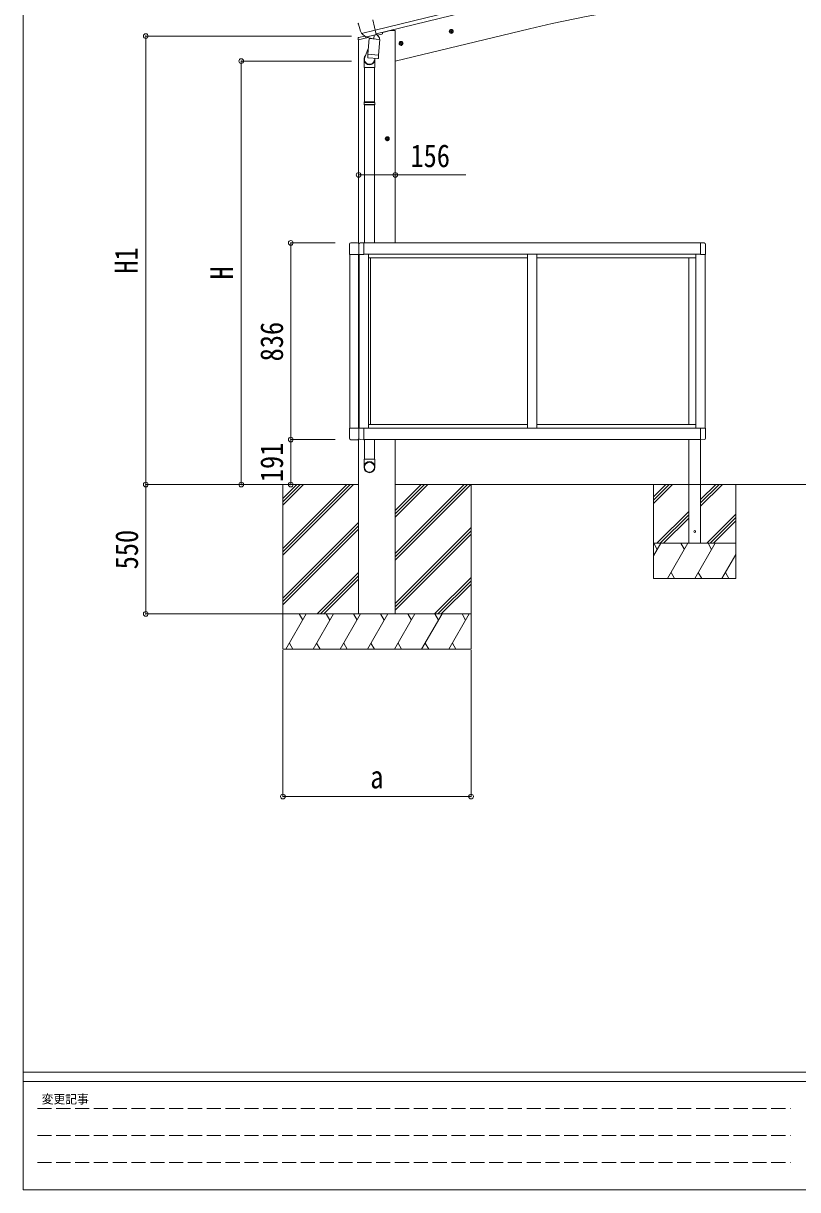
# Model space of a CAD drawing. Units: millimetres at full size. Extents: x -5590 to 5652, y -3902 to 3858.
# Drawn here: x -5590 to -2298, y -3902 to 1056 of the extents above; entities that cross this region are included whole.
import ezdxf
from ezdxf.enums import TextEntityAlignment as Align

# ---------------------------------------------------------------- set-up
doc = ezdxf.new("R2010")
doc.units = ezdxf.units.MM
doc.header["$LTSCALE"] = 20
doc.header["$PDMODE"] = 32
doc.header["$PDSIZE"] = 20
doc.linetypes.add('DASHED3', pattern=[4, 3, -1])
for name, color, linetype, lineweight in [('0-0_0', 7, 'Continuous', 9), ('0-1_本体', 4, 'Continuous', 9), ('0-2_部品', 7, 'Continuous', 9), ('0-A_寸法', 7, 'Continuous', 9), ('1-0_FRAME', 7, 'Continuous', 9), ('1-1_GLASS', 4, 'Continuous', 9), ('1-2_GLASS_SEAL', 7, 'Continuous', 9), ('1-4_DIM2', 4, 'Continuous', 9), ('1-A', 6, 'Continuous', 9), ('F-0_240', 7, 'Continuous', 9)]:
    doc.layers.add(name, color=color, linetype=linetype, lineweight=lineweight)
doc.styles.add('ＭＳ ゴシック', font='')
doc.styles.get('ＭＳ ゴシック').set_extended_font_data('MS Gothic')

msp = doc.modelspace()

# ---------------------------------------------------------------- linework, layer by layer
at = {"layer": '0-0_0'}
for p, q in [((-4164.59, -904.45), (-4514.89, -904.45)), ((-4486.84, -963.82), (-4427.47, -904.45)), ((-4486.84, -977.96), (-4413.33, -904.45)), ((-4486.84, -992.11), (-4399.19, -904.45)), ((-4486.84, -1175.95), (-4215.34, -904.45)), ((-4486.84, -1204.24), (-4187.05, -904.45)), ((-4486.84, -1190.1), (-4201.2, -904.45)), ((-4009.09, -904.45), (-2021.26, -904.45)), ((-4008.84, -1197.43), (-3715.86, -904.45)), ((-4008.84, -1225.71), (-3687.58, -904.45)), ((-4008.84, -1211.57), (-3701.72, -904.45)), ((-4008.84, -1014.32), (-3898.97, -904.45)), ((-4008.84, -1042.6), (-3870.69, -904.45)), ((-4008.84, -1028.46), (-3884.83, -904.45)), ((-3686.84, -904.45), (-3686.84, -1604.45)), ((-4486.84, -1388.09), (-4164.84, -1066.09)), ((-4486.84, -1402.23), (-4164.84, -1080.23)), ((-4008.84, -1409.56), (-3686.84, -1087.56)), ((-4486.84, -1416.37), (-4164.84, -1094.37)), ((-4008.84, -1423.7), (-3686.84, -1101.71)), ((-4008.84, -1437.85), (-3686.84, -1115.85)), ((-4341.08, -1454.45), (-4164.84, -1278.22)), ((-4326.93, -1454.45), (-4164.84, -1292.36)), ((-4312.79, -1454.45), (-4164.84, -1306.5)), ((-3841.6, -1454.45), (-3686.84, -1299.7)), ((-3827.46, -1454.45), (-3686.84, -1313.84)), ((-3813.31, -1454.45), (-3686.84, -1327.98)), ((-4164.59, -1354.45), (-4164.59, -1454.45)), ((-3686.84, -1454.45), (-4486.84, -1454.45)), ((-4474.14, -1604.45), (-4387.53, -1454.45)), ((-4402.53, -1480.44), (-4417.54, -1454.45)), ((-4358.67, -1604.45), (-4272.06, -1454.45)), ((-4287.06, -1480.44), (-4302.07, -1454.45)), ((-4243.2, -1604.45), (-4156.59, -1454.45)), ((-4171.59, -1480.44), (-4186.6, -1454.45)), ((-4127.73, -1604.45), (-4041.12, -1454.45)), ((-4056.12, -1480.43), (-4071.13, -1454.45)), ((-4012.26, -1604.45), (-3925.65, -1454.45)), ((-3940.65, -1480.43), (-3955.65, -1454.45)), ((-3896.79, -1604.45), (-3810.18, -1454.45)), ((-3840.18, -1454.45), (-3825.18, -1480.43)), ((-3781.32, -1604.45), (-3694.71, -1454.45)), ((-3724.71, -1454.45), (-3709.71, -1480.43)), ((-4459.14, -1578.47), (-4444.14, -1604.45)), ((-4343.67, -1578.47), (-4328.67, -1604.45)), ((-4228.2, -1578.47), (-4213.2, -1604.45)), ((-4112.73, -1578.47), (-4097.73, -1604.45)), ((-3997.26, -1578.47), (-3982.26, -1604.45)), ((-3881.79, -1578.47), (-3866.79, -1604.45)), ((-3766.32, -1578.47), (-3751.32, -1604.45))]:
    msp.add_line(p, q, dxfattribs=at)
msp.add_lwpolyline([(-4486.84, -904.45), (-4486.84, -1604.45), (-3686.84, -1604.45)], dxfattribs=at)
at = {"layer": '0-1_本体'}
for p, q in [((-4094.54, 1027.37), (-3611.5, 1144.7)), ((-4090.56, 1010.8), (-3607.48, 1128.13)), ((-4009.19, 895.52), (-3437.73, 1032.72)), ((-4008.84, 1025.18), (-4008.84, 122.65)), ((-4164.84, 985.59), (-4164.84, 122.65)), ((-4164.84, -713.35), (-4164.84, -1454.45)), ((-4008.84, -713.35), (-4008.84, -1454.45))]:
    msp.add_line(p, q, dxfattribs=at)
msp.add_lwpolyline([(-4008.84, 1025.18), (-4028.84, 1025.18), (-4062.35, 1017.13)], dxfattribs=at)
msp.add_arc((-2199.99, -4122.84), 5302.05, 95, 103.5, dxfattribs=at)
at = {"layer": '0-2_部品'}
for p, q in [((-4166.04, 1053.61), (-4165.76, 1052.46)), ((-4167.16, 985.28), (-4124.46, 995.53)), ((-4167.16, 992.17), (-4167.16, 985.28)), ((-4138.66, 1001.37), (-4164.86, 995.08)), ((-4151.98, 1013.3), (-4094.48, 1027.11)), ((-4135.13, 998.39), (-4151.51, 1012.88)), ((-4132.42, 997.82), (-4124.9, 999.63)), ((-4131.59, 997.93), (-4130.06, 998.3)), ((-4130.06, 998.3), (-4093.35, 1007.11)), ((-4128.22, 998.07), (-4128.27, 997.33)), ((-4127.52, 996.29), (-4101.7, 989.85)), ((-4118.82, 994.12), (-4119.05, 990.83)), ((-4099.3, 1005.29), (-4100.33, 990.68)), ((-4093.35, 1007.11), (-4091.82, 1007.48)), ((-4090.27, 1009.58), (-4089.33, 1009.52)), ((-4089.33, 1009.52), (-4076.01, 994.2)), ((-4085.33, 1004.92), (-4066.44, 1009.46)), ((-4076.01, 994.2), (-4076.46, 987.86)), ((-4062.61, 1017.63), (-4062.61, 1014.32)), ((-3780.36, 1019.37), (-3760.91, 1024.03)), ((-3775.8, 1027.14), (-3777.93, 1019.95)), ((-3768.5, 1028.9), (-3775.8, 1027.14)), ((-3768.3, 1011.98), (-3772.97, 1031.42)), ((-3763.34, 1023.45), (-3768.5, 1028.9)), ((-3765.47, 1016.26), (-3763.34, 1023.45)), ((-4123.54, 948.87), (-4138.23, 910.32)), ((-4120.6, 990.94), (-4125.27, 924.11)), ((-4074.91, 987.75), (-4120.6, 990.94)), ((-4079.58, 920.91), (-4074.91, 987.75)), ((-3994.28, 968.01), (-3974.83, 972.68)), ((-3989.72, 975.79), (-3991.85, 968.59)), ((-3982.42, 977.54), (-3989.72, 975.79)), ((-3982.22, 960.62), (-3986.89, 980.07)), ((-3977.26, 972.09), (-3982.42, 977.54)), ((-3979.39, 964.9), (-3977.26, 972.09)), ((-4141.6, 868.24), (-4141.6, 902.59)), ((-4126.13, 911.64), (-4125.26, 924.1)), ((-4125.74, 910.28), (-4125.74, 910.28)), ((-4079.58, 920.91), (-4125.27, 924.11)), ((-4124.29, 909.5), (-4082.59, 906.59)), ((-4094.2, 907.4), (-4098.75, 896.08)), ((-4095.6, 902.89), (-4095.6, 868.24)), ((-4079.6, 920.91), (-4080.48, 908.22)), ((-4095.6, 868.24), (-4141.6, 868.24)), ((-4139.6, 868.24), (-4139.6, 721.54)), ((-4097.6, 868.24), (-4097.6, 721.54)), ((-4141.6, 719.54), (-4140.6, 721.54)), ((-4095.6, 719.54), (-4141.6, 719.54)), ((-4095.6, 711.54), (-4141.6, 711.54)), ((-4096.6, 721.54), (-4140.6, 721.54)), ((-4096.6, 709.54), (-4140.6, 709.54)), ((-4139.6, 709.54), (-4139.6, 122.65)), ((-4097.6, 709.54), (-4097.6, 122.65)), ((-4095.6, 719.54), (-4096.6, 721.54)), ((-4095.6, 711.54), (-4096.6, 709.54)), ((-4095.6, 719.54), (-4095.6, 711.54)), ((-4033.09, 565.43), (-4053.09, 565.43)), ((-4043.09, 572.93), (-4049.59, 569.18)), ((-4049.59, 569.18), (-4049.59, 561.68)), ((-4049.59, 561.68), (-4043.09, 557.92)), ((-4043.09, 555.43), (-4043.09, 575.43)), ((-4036.59, 569.18), (-4043.09, 572.93)), ((-4139.6, -713.35), (-4139.6, -796.84)), ((-4139.6, -713.35), (-4139.6, -796.84)), ((-4097.6, -713.35), (-4097.6, -796.84)), ((-4097.6, -713.35), (-4097.6, -796.84)), ((-4141.6, -830.98), (-4141.6, -796.84)), ((-4095.6, -796.84), (-4141.6, -796.84)), ((-4095.6, -830.98), (-4095.6, -796.84))]:
    msp.add_line(p, q, dxfattribs=at)
for points in [[(-4099.62, 1005.7), (-4089.9, 1008.03), (-4105.05, 1071.15)], [(-4152.25, 1013.88), (-4151.67, 1013.03), (-4151.51, 1012.88)], [(-4099.62, 1005.7), (-4099.86, 1005.55), (-4124.62, 999.6), (-4124.9, 999.63)], [(-3777.93, 1019.95), (-3772.77, 1014.5), (-3765.47, 1016.26)], [(-3991.85, 968.59), (-3986.69, 963.15), (-3979.39, 964.9)], [(-4141.6, 719.54), (-4141.6, 711.54), (-4140.6, 709.54)], [(-4043.09, 557.92), (-4036.59, 561.68), (-4036.59, 569.18)]]:
    msp.add_lwpolyline(points, dxfattribs=at)
for centre, radius in [((-3770.63, 1021.7), 8.5), ((-3770.63, 1021.7), 7.7), ((-3770.63, 1021.7), 6.5), ((-3984.56, 970.34), 8.5), ((-3984.56, 970.34), 7.7), ((-3984.56, 970.34), 6.5), ((-4043.09, 565.43), 8.5), ((-4043.09, 565.43), 7.7), ((-4043.09, 565.43), 6.5)]:
    msp.add_circle(centre, radius, dxfattribs=at)
for centre, radius, start, end in [((-3968.96, 1099.71), 202.4, 193.5, 205.09125), ((-4164.16, 992.17), 3, 103.5, 180), ((-4131.7, 998.42), 0.5, 248.23754, 283.5), ((-4128.72, 998.11), 0.5, 356, 103.5), ((-4127.27, 997.26), 1, 176, 256), ((-4098.71, 1005.2), 0.604, 100.59842, 172.20595), ((-4091.94, 1007.96), 0.5, 283.5, 318.76246), ((-4067.61, 1014.32), 5, 283.5, 0), ((-4101.35, 990.82), 1.03, 250.03897, 351.96569), ((-4111.6, 902.59), 30, 177.45142, 180), ((-4124.19, 911.47), 1.95, 175.04017, 217.47766), ((-4124.15, 911.5), 2, 217.40962, 266), ((-4082.45, 908.58), 2, 266, 349.46843)]:
    msp.add_arc(centre, radius, start, end, dxfattribs=at)
for centre, major_axis, ratio, start_param, end_param in [((-4163.12, 1054.32), (-1.57, -2.57), 0.99628, 4.712389, 5.4996506), ((-4133.14, 1000.65), (-0.73, -2.92), 0.997631, 5.8041905, 6.6006116), ((-4133.09, 1000.87), (2.63, 3.16), 0.650902, 4.0958226, 4.1686332), ((-4133.12, 1000.75), (-0.73, -2.92), 0.997631, 0.3902369, 0.4789948), ((-4118.6, 902.89), (23, 0), 0.996195, 2.3585569, 6.3253237), ((-4118.6, 902.89), (21, 0), 0.996195, 2.7786684, 5.9512394), ((-4118.6, -829.23), (-23, 0), 0.996195, 3.1415927, 6.2831853), ((-4118.6, -830.98), (-23, 0), 0.996195, 3.1415927, 6.2831853), ((-4118.6, -830.98), (0, -23.43), 0.981806, 4.712389, 7.8539816)]:
    msp.add_ellipse(centre, major_axis=major_axis, ratio=ratio, start_param=start_param, end_param=end_param, dxfattribs=at)
msp.add_ellipse((-4118.6, -830.98), major_axis=(21, 0), ratio=0.996195, dxfattribs=at)
at = {"layer": '0-A_寸法', "color": 6}
for p, q in [((-5069.68, 1001.92), (-4194.37, 1001.92)), ((-5069.68, -904.45), (-5069.68, 1001.92)), ((-4664.12, 895.52), (-4194.37, 895.52)), ((-4664.12, -904.45), (-4664.12, 895.52)), ((-4164.84, 411.51), (-4008.84, 411.51)), ((-4008.84, 411.51), (-3708.84, 411.51)), ((-4453.22, 122.55), (-4264.96, 122.55)), ((-4453.22, 122.55), (-4453.22, -713.45)), ((-4453.22, -713.45), (-4264.96, -713.45)), ((-5069.68, -904.45), (-4486.84, -904.45)), ((-5069.68, -1454.45), (-5069.68, -904.45)), ((-4664.12, -904.45), (-4194.37, -904.45)), ((-4453.22, -904.45), (-4264.96, -904.45)), ((-5069.68, -1454.45), (-4486.84, -1454.45)), ((-4486.84, -2230.69), (-4486.84, -1608.39)), ((-3686.84, -2230.69), (-3686.84, -1608.39)), ((-4486.84, -2230.69), (-3686.84, -2230.69))]:
    msp.add_line(p, q, dxfattribs=at)
for p in [(-5069.68, 1001.92), (-4664.12, 895.52), (-4164.84, 411.51), (-4008.84, 411.51), (-4453.22, 122.55), (-4453.22, -713.45), (-5069.68, -904.45), (-4664.12, -904.45), (-4453.22, -904.45), (-5069.68, -1454.45), (-4486.84, -2230.69), (-3686.84, -2230.69)]:
    msp.add_point(p, dxfattribs=at)
at = {"layer": '1-0_FRAME'}
for p, q in [((-2910.84, -904.35), (-2910.84, -1304.35)), ((-2910.84, -956.7), (-2858.49, -904.35)), ((-2910.84, -970.84), (-2844.35, -904.35)), ((-2910.84, -984.98), (-2830.21, -904.35)), ((-2710.84, -997.12), (-2618.08, -904.35)), ((-2710.84, -982.97), (-2632.22, -904.35)), ((-2710.84, -968.83), (-2646.36, -904.35)), ((-2560.84, -1304.35), (-2560.84, -904.35)), ((-2896.36, -1154.35), (-2760.84, -1018.83)), ((-2882.22, -1154.35), (-2760.84, -1032.97)), ((-2684.23, -1154.35), (-2560.84, -1030.96)), ((-2868.08, -1154.35), (-2760.84, -1047.12)), ((-2670.09, -1154.35), (-2560.84, -1045.11)), ((-2655.95, -1154.35), (-2560.84, -1059.25)), ((-2910.84, -1207.47), (-2880.17, -1154.35)), ((-2910.84, -1154.35), (-2560.84, -1154.35)), ((-2895.18, -1180.33), (-2910.18, -1154.35)), ((-2851.31, -1304.35), (-2764.7, -1154.35)), ((-2779.71, -1180.33), (-2794.71, -1154.35)), ((-2735.84, -1304.35), (-2649.23, -1154.35)), ((-2664.24, -1180.33), (-2679.24, -1154.35)), ((-2620.37, -1304.35), (-2560.84, -1201.25)), ((-2836.31, -1278.37), (-2821.31, -1304.35)), ((-2720.84, -1278.37), (-2705.84, -1304.35)), ((-2605.37, -1278.37), (-2590.37, -1304.35)), ((-2910.84, -1304.35), (-2560.84, -1304.35))]:
    msp.add_line(p, q, dxfattribs=at)
at = {"layer": '1-1_GLASS'}
for p, q in [((-4202.84, 73.95), (-4202.84, -664.77)), ((-4164.84, -664.65), (-4164.84, 73.95))]:
    msp.add_line(p, q, dxfattribs=at)
at = {"layer": '1-2_GLASS_SEAL'}
for p, q in [((-4203.84, 73.95), (-4203.84, 117.65)), ((-4198.34, 123.15), (-4169.34, 123.15)), ((-4163.84, 117.65), (-4163.84, 73.95)), ((-4163.34, 109.65), (-4163.84, 109.65)), ((-4163.84, 73.95), (-4203.84, 73.95)), ((-4163.34, 74.65), (-4163.84, 74.65)), ((-4203.84, -664.65), (-4203.84, -708.35)), ((-4163.84, -664.65), (-4203.84, -664.65)), ((-4163.84, -708.35), (-4163.84, -664.65)), ((-4198.34, -713.85), (-4169.34, -713.85))]:
    msp.add_line(p, q, dxfattribs=at)
for centre, start, end in [((-4198.34, 117.65), 90, 180), ((-4169.34, 117.65), 0, 90), ((-4198.34, -708.35), 180, 270), ((-4169.34, -708.35), 270, 0)]:
    msp.add_arc(centre, 5.5, start, end, dxfattribs=at)
at = {"layer": '1-4_DIM2'}
for p, q in [((-4163.34, 109.65), (-4163.84, 109.65)), ((-4163.34, 116.85), (-4163.34, 73.95)), ((-4142.84, 123.14), (-4158.13, 122.35)), ((-4142.84, 123.14), (-4142.84, 73.95)), ((-2710.84, 122.65), (-4142.84, 122.65)), ((-2710.84, 73.95), (-2710.84, 123.15)), ((-2710.84, 123.15), (-2695.55, 122.35)), ((-2690.34, 116.85), (-2690.34, 73.95)), ((-4163.34, 74.65), (-4163.84, 74.65)), ((-4142.84, 73.95), (-4163.34, 73.95)), ((-4162.84, -664.65), (-4162.84, 73.95)), ((-2710.84, 74.15), (-4142.84, 74.15)), ((-4122.84, -664.85), (-4122.84, 74.15)), ((-3446.84, 58.65), (-4122.84, 58.65)), ((-4114.84, -649.35), (-4114.84, 58.65)), ((-3446.84, -664.85), (-3446.84, 74.15)), ((-3406.84, -664.85), (-3406.84, 74.15)), ((-2730.84, 58.65), (-3406.84, 58.65)), ((-2760.84, -649.35), (-2760.84, 58.65)), ((-2730.84, -664.85), (-2730.84, 74.15)), ((-2710.84, 73.95), (-2690.34, 73.95)), ((-2690.84, -664.65), (-2690.84, 73.95)), ((-4163.84, -708.35), (-4163.84, -664.65)), ((-4163.34, -665.47), (-4163.84, -665.47)), ((-4142.84, -664.65), (-4163.34, -664.65)), ((-4163.34, -707.56), (-4163.34, -664.65)), ((-4142.84, -713.85), (-4142.84, -664.65)), ((-2710.84, -664.85), (-4142.84, -664.85)), ((-3446.84, -649.35), (-4122.84, -649.35)), ((-2730.84, -649.35), (-3406.84, -649.35)), ((-2710.84, -713.85), (-2710.84, -664.65)), ((-2710.84, -664.65), (-2690.34, -664.65)), ((-2690.34, -707.56), (-2690.34, -664.65)), ((-4163.34, -700.47), (-4163.84, -700.47)), ((-4142.84, -713.85), (-4158.13, -713.05)), ((-4142.84, -713.35), (-2710.84, -713.35)), ((-2760.84, -713.55), (-2760.84, -1154.35)), ((-2710.84, -713.85), (-2695.55, -713.05)), ((-2710.84, -1154.35), (-2710.84, -713.55))]:
    msp.add_line(p, q, dxfattribs=at)
msp.add_circle((-2735.84, -1104.35), 4, dxfattribs=at)
for centre, start, end in [((-4157.84, 116.85), 93, 180), ((-2695.84, 116.85), 0, 87), ((-4169.34, -708.35), 270, 0), ((-4157.84, -707.56), 180, 267), ((-2695.84, -707.56), 273, 0)]:
    msp.add_arc(centre, 5.5, start, end, dxfattribs=at)
at = {"layer": '1-A'}
msp.add_line((-4453.22, -904.45), (-4453.22, -713.45), dxfattribs=at)
at = {"layer": 'F-0_240', "color": 5}
for p, q in [((-5590.3, 3858.23), (-5590.3, -3901.77)), ((-5590.3, -3401.77), (5369.7, -3401.77)), ((-5590.3, -3441.77), (3591.86, -3441.77)), ((-5590.3, -3901.77), (5369.7, -3901.77))]:
    msp.add_line(p, q, dxfattribs=at)
at = {"layer": 'F-0_240', "color": 4, "linetype": 'DASHED3'}
for p, q in [((-5530.3, -3556.77), (-2328.14, -3556.77)), ((-5530.3, -3671.77), (-2328.14, -3671.77)), ((-5530.3, -3786.77), (-2328.14, -3786.77))]:
    msp.add_line(p, q, dxfattribs=at)

# ---------------------------------------------------------------- texts
at = {"layer": '0-A_寸法', "style": 'ＭＳ ゴシック', "width": 0.85}
for s, p in [('156', (-3944.34, 415.51)), ('a', (-4115.34, -2224.69))]:
    msp.add_text(s, height=96.77, dxfattribs=at).set_placement(p, align=Align.BOTTOM_LEFT)
for s, p in [('H1', (-5075.68, -8.27)), ('H', (-4670.12, -32.97)), ('836', (-4457.22, -380.95)), ('191', (-4457.22, -894.45)), ('550', (-5073.68, -1264.95))]:
    msp.add_text(s, height=96.77, rotation=90, dxfattribs=at).set_placement(p, align=Align.BOTTOM_LEFT)
at = {"layer": 'F-0_240', "style": 'ＭＳ ゴシック'}
msp.add_text('変更記事', height=36.66, dxfattribs=at).set_placement((-5512.15, -3546.77), align=Align.BOTTOM_LEFT)

doc.saveas('drawing.dxf')
